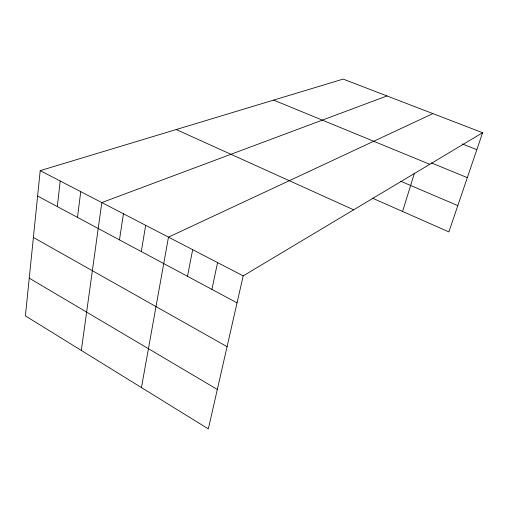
<?xml version="1.0" encoding="UTF-8"?>
<svg xmlns="http://www.w3.org/2000/svg" width="508" height="508" viewBox="0 0 508 508"><rect width="100%" height="100%" fill="white"/><g stroke="black" fill="none" stroke-linecap="round" stroke-linejoin="round"><path stroke-width="0.76" d="M40.208 170.637L25.4 315.887L208.337 428.904L243.199 275.869L482.6 132.721L343.16 79.096L40.208 170.637L243.199 275.869M57.309 206.572L60.211 181.007M77.495 217.392L80.74 191.649M81.318 350.431L101.803 202.571L386.975 95.948M119.475 239.878L123.438 213.785M141.307 251.574L145.656 225.304M141.446 387.579L168.485 237.141L432.899 113.608M187.477 276.301L192.672 249.676M211.912 289.389L217.57 262.585M402.577 211.461L414.42 173.228M482.6 132.721L448.869 231.902L372.364 198.114M462.369 143.948L476.841 149.657M431.375 162.897L467.322 177.641M273.653 100.101L429.774 164.306M400.768 181.273L457.816 205.594M176.219 129.54L353.67 209.817M37.624 196.031L237.052 302.857M33.395 237.452L227.07 346.666M29.248 278.162L217.322 389.465"/></g></svg>
